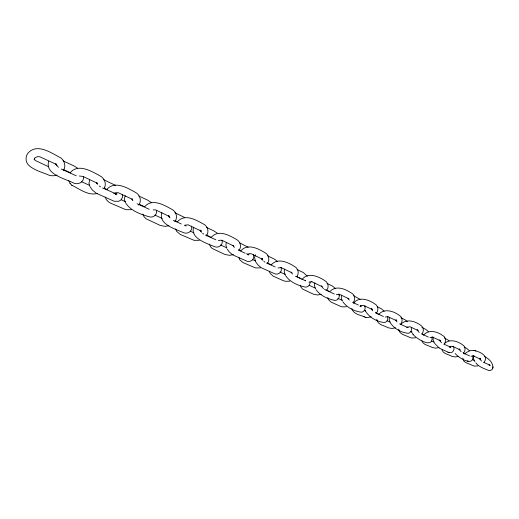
<?xml version="1.0" encoding="UTF-8"?>
<svg xmlns="http://www.w3.org/2000/svg" width="519" height="519" viewBox="0 0 519 519"><rect width="100%" height="100%" fill="white"/><g stroke="black" fill="none" stroke-linecap="round" stroke-linejoin="round"><path stroke-width="0.78" d="M339.076 294.643C339.958 297.342 337.837 300.546 334.911 300.43C327.878 298.983 320.158 295.733 315.987 289.557M459.516 348.755L460.197 349.916L452.821 346.407L453.321 346.549L451.738 346.296L449.999 346.718M310.083 281.908C310.414 284.594 308.234 287.202 305.503 287.137C298.166 285.56 290.05 282.265 285.697 275.803M291.646 272.799L291.691 272.177L291.905 272.754L280.798 267.493L281.175 267.583L278.002 267.979M56.091 164.601L56.162 163.972M56.707 165.587L56.785 164.971M348.411 298.866L348.489 298.289L348.93 298.795L339.731 294.435L336.293 294.675M475.793 362.826C478.687 366.797 483.572 368.308 487.886 370.151C489.508 370.877 491.551 370.41 492.537 368.886C494.224 363.527 488.807 358.493 484.318 356.436M492.816 368.295L492.92 367.647M492.953 367.426L493.05 366.829M473.432 355.586L473.438 358.687L474.866 361.542M104.475 187.716C106.817 183.22 104.008 177.641 99.609 175.662C91.396 171.192 77.824 163.018 70.059 172.924M226.433 242.302L225.875 245.033L226.719 248.186M433.3 337.129L433.08 339.75L434.422 343.007M284.646 269.056L284.191 271.69L285.346 275.258M193.593 227.212C190.09 238.766 207.568 243.541 214.665 246.733C218.778 248.497 223.553 244.501 222.08 240.148M233.531 246.35L233.621 245.481L233.673 246.097L233.459 245.487L233.732 246.032L222.411 240.518L220.594 240.167L218.324 240.654M239.583 249.658C241.705 245.98 240.031 240.978 236.151 239.272C228.989 235.146 218.415 229.346 211.434 237.157M314.832 282.933L314.436 285.515L315.403 288.519M262.004 259.422L262.153 258.598L262.225 259.208L262.03 258.624L262.316 259.163L251.579 253.927L249.866 253.603L247.66 254.089M341.606 295.24L341.249 297.77L342.248 300.728M364.779 306.658L365.039 306.009M479.997 358.246L479.816 358.687L479.971 358.168L480.704 359.336L473.639 355.969L474.145 356.125L472.614 355.878L470.941 356.306M389.477 317.239L389.192 319.685L390.236 322.552M161.876 212.634C157.912 224.578 176.616 229.417 183.72 232.759C187.923 234.575 192.984 230.676 191.582 226.128M371.513 309.674L371.74 308.513L372.357 309.558L363.553 305.38L360.244 305.639M125.364 195.858C123.983 197.849 124.404 200.555 125.455 202.592M48.656 161.253C44.725 174.734 66.283 178.925 73.828 183.142C78.317 185.166 84.668 181.715 83.397 176.395M400.791 324.044C403.075 321.261 402.394 316.655 398.988 315.137C393.227 310.881 383.788 308.091 378.559 314.676M63.422 170.362C66.192 166.385 64.641 160.754 60.911 157.964C51.718 153.235 37.277 142.68 27.981 153.105C25.269 156.42 25.412 161.604 28.253 164.795C33.956 170.485 42.532 172.237 49.688 175.474C52.147 175.902 54.748 175.935 57.116 175.052M89.651 180.08L88.97 183.272L89.923 186.444M376.586 312.957C378.922 310.057 378.085 305.328 374.601 303.777C368.445 299.612 359.031 296.148 353.491 303.213M104.131 188.3L104.767 187.223M444.212 343.928C446.463 341.379 445.918 336.948 442.694 335.501C437.063 331.362 428.577 329.182 423.478 335.216M138.677 205.109C142.122 200.872 139.864 194.229 135.031 192.16C127.22 187.768 114.68 180.456 106.979 189.299M463.701 352.855C465.932 350.403 465.472 346.056 462.312 344.642C457.2 340.912 449.564 338.732 444.446 343.578M353.368 302.317C355.275 299.774 355.158 295.752 352.518 293.754C346.303 289.537 336.753 284.71 330.246 291.217M484.052 362.178C489.099 356.06 480.159 351.927 475.346 350.799M174.819 221.632C178.147 217.656 176.259 211.181 171.581 209.189C163.9 204.973 152.281 198.07 144.756 206.607M206.218 235.989C209.481 232.214 207.872 225.908 203.312 223.974C195.877 219.809 184.803 213.432 177.53 221.626M255.478 254.816L254.537 257.405L255.419 261.232M326.84 290.166C329.273 287.052 328.164 282.038 324.485 280.422C317.991 276.212 307.735 271.852 301.928 279.637M321.812 286.365L321.54 286.741L321.799 286.014L322.065 286.605L311.588 281.642L311.977 281.739L308.915 282.135M267.038 263.788C270.237 260.434 269.017 254.414 264.742 252.591C258.034 248.4 247.518 243.288 240.933 250.671M296.92 276.465C299.444 273.208 298.12 268.025 294.325 266.377C287.883 262.257 277.749 257.58 271.443 264.651M400.532 324.725C406.046 317.972 415.732 321.332 421.486 325.867C423.965 327.716 423.874 331.485 422.025 333.769L423.504 334.729M464.654 354.049C467.398 351.084 471.966 349.462 475.852 350.948M406.87 327.554L408.103 327.684L399.624 323.895M116.016 194.08L115.575 194.34L116.334 193.996L102.6 187.962M113.713 193.542L115.653 192.705L118.202 192.698L132.475 199.354L132.092 198.998L132.806 200.49M360.218 306.223L359.907 306.366L361.36 306.281L360.51 305.996M248.108 254.952L249.094 254.745L246.551 253.836M395.452 327.781L392.156 328.495L388.348 327.833C384.527 325.517 377.151 324.933 376.788 319.198M407.071 327.08L410.14 326.788L418.184 330.609L417.49 329.565M415.622 337.772L411.742 338.031L409.835 337.473C406.156 335.261 399.02 334.671 398.748 329.13M429.933 337.532L432.561 337.142M439.08 347.458L435.863 348.158L432.275 347.548C428.992 345.388 423.251 345.213 421.895 340.853M458.647 356.3L455.494 356.988L451.997 356.404C448.818 354.308 443.291 354.153 442 349.916M321.293 294.26L317.719 295L313.528 294.247L302.603 289.07L301.085 287.344L300.306 285.178M371.176 316.804L367.783 317.531L365.473 317.31M385.195 317.064L387.998 316.668L387.583 316.551L396.776 320.774L396.114 319.73L396.205 320.223M168.934 225.7L165.172 226.368L160.163 225.395L145.949 218.713L143.997 216.644L142.855 214.055M184.608 225.22L188.112 224.824L200.905 230.955L200.645 230.41L200.892 231.039L200.859 230.423L200.872 231.124M233.466 254.557L229.554 255.335L224.896 254.459L212.122 248.432L210.357 246.512L209.378 244.105M97.507 193.425C88.275 196.026 79.608 188.987 71.804 185.212M449.396 347.269L450.92 347.282L443.855 344.136M186.113 225.947L184.874 225.609M477.96 365.901L474.353 366.154L465.608 362.515L463.804 361.003L462.844 358.116M79.342 175.999L82.936 176.428L97.014 183.064L96.651 182.707L97.494 184.29M346.51 306.729L342.443 306.904L340.367 306.294L331.317 302.227L328.527 299.697L327.8 297.595M289.842 281.168L285.476 281.311L283.264 280.656L273.228 276.153L270.12 273.409L269.27 271.158M260.382 267.882L255.504 267.921L243.009 262.588L239.733 259.734L238.818 257.405M199.27 240.316L194.087 240.336L180.262 234.419L176.616 231.325L175.552 228.827M115.653 194.074L117.171 193.898M153.189 209.916L155.635 209.897L169.181 216.384L168.934 215.833L169.252 217.208M131.404 209.702L125.883 209.695L110.495 203.104L108.477 201.885L106.408 199.724L105.175 197.038M489.333 365.052L489.002 365.078L490.234 365.279L483.812 362.424M448.909 352.492C452.01 353.77 455.046 350.28 453.749 347.282M455.228 353.497C458.692 358.078 474.029 367.244 472.822 356.04M305.146 280.656L305.762 280.837L295.46 276.225M351.85 308.455C353.141 314.559 361.211 315.098 365.876 317.427M363.858 316.837L364.332 316.979M432.126 337.019L433.359 337.376M474.061 350.422L474.502 350.552M474.275 360.53L474.775 360.686L472.582 359.686M434.766 343.494L439.353 348.178L448.429 352.336M447.884 352.161L449.519 352.68M467.191 360.874L467.729 361.049M468.164 361.185L468.774 361.38M76.261 175.779L61.242 169.032M48.585 166.709L35.091 160.397L34.345 159.022L34.241 159.638L34.475 158.191L34.377 158.782L35.214 157.646L37.31 156.719L39.729 156.744L56.052 164.238L55.702 163.887L56.772 165.36L56.577 164.77M81.567 181.721L89.495 185.328M121.297 199.802L125.637 201.781M154.934 215.113L162.194 218.415M190.252 231.189L193.931 232.862M220.569 244.987L226.842 247.842M252.61 259.571L255.452 260.862M279.981 272.027L285.074 274.343M309.123 285.288L315.325 288.116M337.824 298.354L342.092 300.293M364.208 310.362L365.564 310.985M387.155 320.807L389.99 322.098M410.776 331.557L412.138 332.179M431.678 341.074L433.826 342.047M63.383 169.538L70.474 172.788M104.364 188.306L107.186 189.597M139.313 204.311L144.276 206.588M175.409 220.847L177.543 221.827M206.127 234.912L211.642 237.553M238.688 249.827L240.887 250.833M267.356 262.958L271.229 264.839M296.81 276.452L300.942 278.722M326.146 289.881L329.331 291.444M353.03 302.201L354.432 302.843M375.808 312.633L379.039 314.462M137.081 203.74L149.219 209.293M173.404 220.361L181.287 223.974M205.673 235.133L215.846 239.791M238.286 250.054L245.169 253.207M266.734 263.075L275.167 266.935M334.333 294.014L324.466 289.394M352.771 302.454L358.402 305.029M375.347 312.782L383.431 316.486M421.584 333.944L428.311 337.026M463.37 353.069L469.487 355.872M432.865 337.233L440.547 340.886L439.742 340.042L439.982 340.412M63.007 160.838L73.983 165.937L77.662 168.234M103.229 179.509L115.406 185.341M138.826 196.039L147.597 200.113L151.425 202.579M174.838 212.758L184.712 217.506M206.633 227.517L213.614 230.76L217.124 233.044M239.778 242.905L248.212 247.297M267.382 255.724L274.726 259.286L277.425 261.505M297.089 269.51L303.388 272.585L307.384 276.264M327.002 283.4L332.634 286.157L335.644 288.713M353.601 295.752L360.076 299.333M377.229 306.723L381.316 308.753L384.157 311.179M400.889 317.706L405.041 319.762L407.344 321.696M421.869 327.444L425.859 329.429L428.59 331.764M444.264 337.843L449.123 340.698M464.226 347.107L466.763 348.411L469.384 350.656M463.123 352.622L464.466 353.484M99.252 185.971L100.491 186.872M202.644 233.323L203.74 234.134M263.912 261.388L264.93 262.147M483.955 362.249L484.487 362.645M481.574 361.075L479.491 358.694M461.125 351.713L459.01 349.281M441.533 342.741L439.217 340.023M58.465 167.293L56.422 165.107M323.525 288.694L321.203 285.956M419.235 332.523L417.055 330M68.644 180.541L70.383 183.752M69.974 183.33L72.154 185.568M412.32 333.302L413.105 334.405M413.014 334.301C416.244 338.667 433.106 349.222 432.048 337.324M397.054 321.962L395.673 320.178M372.694 310.79L371.299 308.974M349.326 300.079L347.918 298.23M292.508 274.038L291.068 272.112M262.964 260.493L261.511 258.527M234.413 247.407L232.953 245.403M201.638 232.382L200.055 230.021M169.96 217.863L168.428 215.58M390.489 323.039C394.336 328.858 401.518 332.724 408.362 333.308C410.808 332.822 412.054 330.065 411.295 327.794M366.336 312.419C370.397 318.141 377.657 321.916 384.54 322.533C387.038 322.072 388.387 319.263 387.635 316.934M342.838 301.747C347.036 307.683 354.587 311.517 361.704 312.204C364.26 311.757 365.72 308.915 364.961 306.528M255.64 261.758L258.06 265.047L261.362 267.81L275.252 273.987L277.399 274.071L279.871 272.962L281.292 270.743L281.214 267.337M227.283 249.269L229.372 252.065L232.778 254.907L247.323 261.375L249.568 261.479L252.15 260.363L253.648 258.118L253.674 254.673M132.617 200.075L131.995 199.017L132.274 199.581M125.799 203.189C131.009 211.162 141.784 214.86 150.568 217.104C154 217.357 157.257 214.23 156.563 210.733M97.261 183.849L96.709 182.513M90.261 187.048L92.427 190.09L96.352 193.315L114.206 201.268L118.682 201.268L120.706 200.152L122.439 197.577L122.562 194.398M411.21 331.362L411.723 332.322M365.246 310.427L365.986 311.906M338.862 293.838L339.238 295.279"/></g></svg>
